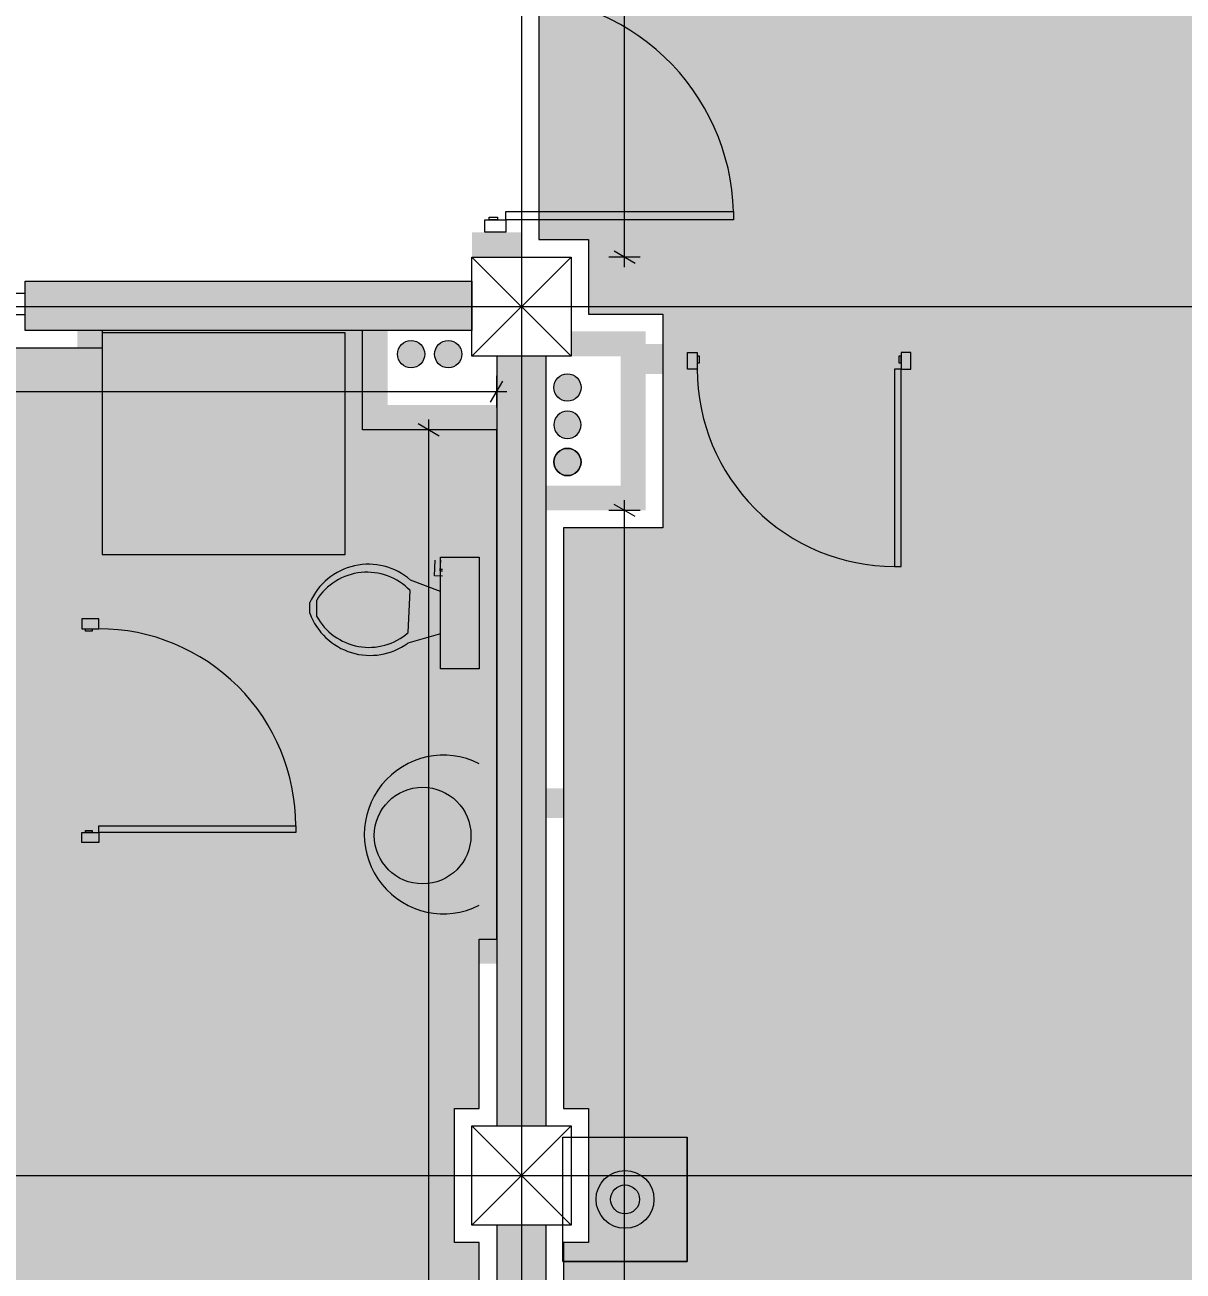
# Model space of a CAD drawing. Header units: millimetres. Extents: x 475616349 to 476941521, y 4620115302 to 4621446928.
# Drawn here: x 476509537 to 476514205, y 4620470825 to 4620475845 of the extents above; entities that cross this region are included whole.
import ezdxf

# ---------------------------------------------------------------- set-up
doc = ezdxf.new("R2010")
doc.units = ezdxf.units.MM
doc.header["$MEASUREMENT"] = 0
for name, color, linetype, lineweight in [('0_Pen_No__2_Pen_No__7_Pen_No__2_Pen_No__7', 7, 'Continuous', 0), ('0_Pen_No__7_Pen_No__7_Pen_No__7', 7, 'Continuous', 0), ('2D Drafting - General_Pen_No__1_Pen_No__7', 7, 'Continuous', 0), ('2D Drafting - General_Pen_No__1_Pen_No__7_Pen_No__7', 7, 'Continuous', 0), ('2D Drafting - General_Pen_No__250_Pen_No__2_Pen_No__7', 7, 'Continuous', 0), ('2D Drafting - General_Pen_No__250_Pen_No__7_Pen_No__250', 7, 'Continuous', 0), ('2D Drafting - General_Pen_No__250_Pen_No__7_Pen_No__7', 7, 'Continuous', 0), ('2D Drafting - General_Pen_No__7_Pen_No__7_Pen_No__7', 7, 'Continuous', 0), ('Doors_Pen_No__7_Pen_No__7_Pen_No__7', 7, 'Continuous', 0), ('G-Anno-Nplt_Pen_No__151', 151, 'Continuous', 0), ('G-Anno-Nplt_Pen_No__4', 7, 'Continuous', 0), ('New_0_Pen_No__7', 7, 'Continuous', 0), ('New_2D Drafting - General_Pen_No__250_Pen_No__7_Pen_No__7', 7, 'Continuous', 0), ('New_zoma_Pen_No__4', 7, 'Continuous', 0), ('New_zoma_Pen_No__7', 7, 'Continuous', 0), ('shaxtebi da milebi_Pen_No__1_Pen_No__1_Pen_No__1', 1, 'Continuous', 0), ('shaxtebi da milebi_Pen_No__1_Pen_No__1_Pen_No__5', 5, 'Continuous', 0), ('zoma_Pen_No__5_Pen_No__5', 5, 'Continuous', 0)]:
    doc.layers.add(name, color=color, linetype=linetype, lineweight=lineweight)
doc.layers.add('New_zoma', color=7, linetype='Continuous')
doc.layers.add('shaxtebi da milebi_Pen_No__1_Pen_No__1_Pen_No__252', color=7, linetype='Continuous', lineweight=0, true_color=0x666666)
doc.layers.add('shaxtebi da milebi_Pen_No__5_Pen_No__5_Pen_No__252', color=7, linetype='Continuous', lineweight=0, true_color=0x666666)
doc.styles.add('GENERATED_STYLE_1', font='arial.ttf')
doc.dimstyles.new('GENERATED_STYLE__19', dxfattribs={"dimtxt": 100, "dimasz": 64.421331, "dimexe": 0.18, "dimexo": 3, "dimgap": 0.09, "dimtad": 1, "dimlfac": 0.001, "dimzin": 0, "dimdsep": 46, "dimtxsty": 'GENERATED_STYLE_1', "dimblk": 'ARROWHEAD_2', "dimblk1": 'ARROWHEAD_2', "dimblk2": 'ARROWHEAD_2', "dimcen": 0.09, "dimclrd": 7, "dimclre": 7, "dimclrt": 7, "dimadec": 0, "dimazin": 0, "dimtfac": 1, "dimtdec": 4, "dimtmove": 0, "dimatfit": 3, "dimfxl": 1, "dimtolj": 1, "dimtzin": 0, "dimarcsym": 0})
doc.dimstyles.new('GENERATED_STYLE__35', dxfattribs={"dimtxt": 100, "dimasz": 64.421331, "dimexe": 0.18, "dimexo": 3, "dimgap": 0.09, "dimtad": 1, "dimtih": 1, "dimtoh": 1, "dimlfac": 0.001, "dimzin": 0, "dimdsep": 46, "dimtxsty": 'GENERATED_STYLE_1', "dimblk": 'ARROWHEAD_2', "dimblk1": 'ARROWHEAD_2', "dimblk2": 'ARROWHEAD_2', "dimcen": 0.09, "dimclrd": 7, "dimclre": 7, "dimclrt": 7, "dimadec": 0, "dimazin": 0, "dimtfac": 1, "dimtdec": 4, "dimtmove": 2, "dimatfit": 3, "dimfxl": 1, "dimtolj": 1, "dimtzin": 0, "dimarcsym": 0})

# ---------------------------------------------------------------- blocks, each defined once
blk = doc.blocks.new('*D1325', base_point=(476577134.1, 4620325125.7))
at = {"layer": 'New_zoma_Pen_No__4', "color": 7, "linetype": 'Continuous', "lineweight": 0, "transparency": 16777216}
for p, q in [((476511227.9, 4620474213.2), (476511100.8, 4620474213.2)), ((476511206.7, 4620474188.8), (476511122, 4620474237.7)), ((476511164.3, 4620474213.2), (476511164.3, 4620474254.7)), ((476511164.3, 4620466010), (476511164.3, 4620474213.2)), ((476511122, 4620466034.5), (476511206.7, 4620465985.5)), ((476511227.9, 4620466010), (476511100.8, 4620466010)), ((476511164.3, 4620465968.5), (476511164.3, 4620466010))]:
    blk.add_line(p, q, dxfattribs=at)
at = {"layer": 'New_zoma_Pen_No__7', "color": 7, "lineweight": 0, "transparency": 16777216, "insert": (476511144.3, 4620469978.6), "char_height": 100, "attachment_point": 7, "rotation": 90, "style": 'GENERATED_STYLE_1'}
blk.add_mtext('\\A1;{\\pql;\\fArial|b0|i0|c0|p34;8.20}', dxfattribs=at)
blk = doc.blocks.new('ARROWHEAD_2')
at = {"color": 0, "linetype": 'Continuous', "lineweight": 0}
for p, q in [((0, 0), (-1, 0)), ((-0.378, -0.655), (0.378, 0.655))]:
    blk.add_line(p, q, dxfattribs=at)
blk = doc.blocks.new('*D1326', base_point=(476577134.1, 4620325125.7))
at = {"layer": 'New_zoma_Pen_No__4', "color": 7, "linetype": 'Continuous', "lineweight": 0, "transparency": 16777216}
for p, q in [((476504738.4, 4620474304.2), (476504738.4, 4620474431.3)), ((476511438.4, 4620474304.2), (476511438.4, 4620474431.3)), ((476504696.9, 4620474367.8), (476504738.4, 4620474367.8)), ((476504762.8, 4620474410.1), (476504713.9, 4620474325.4)), ((476504738.4, 4620474367.8), (476511438.4, 4620474367.8)), ((476511413.9, 4620474325.4), (476511462.8, 4620474410.1)), ((476511438.4, 4620474367.8), (476511479.8, 4620474367.8))]:
    blk.add_line(p, q, dxfattribs=at)
at = {"layer": 'New_zoma_Pen_No__7', "color": 7, "lineweight": 0, "transparency": 16777216, "insert": (476508184.1, 4620474387.8), "char_height": 100, "attachment_point": 7, "style": 'GENERATED_STYLE_1'}
blk.add_mtext('\\A1;{\\pql;\\fArial|b0|i0|c0|p34;6.70}', dxfattribs=at)
blk = doc.blocks.new('*D1334', base_point=(476577134.1, 4620325125.7))
at = {"layer": 'New_zoma_Pen_No__4', "color": 7, "linetype": 'Continuous', "lineweight": 0, "transparency": 16777216}
for p, q in [((476511996.1, 4620473864.5), (476511911.4, 4620473913.4)), ((476511953.7, 4620473889), (476511953.7, 4620473930.4)), ((476512017.3, 4620473889), (476511890.2, 4620473889)), ((476511953.7, 4620466710), (476511953.7, 4620473889)), ((476511911.4, 4620466734.4), (476511996.1, 4620466685.5)), ((476512017.3, 4620466710), (476511890.2, 4620466710)), ((476511953.7, 4620466668.5), (476511953.7, 4620466710))]:
    blk.add_line(p, q, dxfattribs=at)
at = {"layer": 'New_zoma_Pen_No__7', "color": 7, "lineweight": 0, "transparency": 16777216, "insert": (476511933.7, 4620470166.4), "char_height": 100, "attachment_point": 7, "rotation": 90, "style": 'GENERATED_STYLE_1'}
blk.add_mtext('\\A1;{\\pql;\\fArial|b0|i0|c0|p34;7.18}', dxfattribs=at)
blk = doc.blocks.new('*D1341', base_point=(476577134.1, 4620325125.7))
at = {"layer": 'New_zoma_Pen_No__4', "color": 7, "linetype": 'Continuous', "lineweight": 0, "transparency": 16777216}
for p, q in [((476511953.7, 4620481610), (476511953.7, 4620481651.4)), ((476512017.3, 4620481610), (476511890.2, 4620481610)), ((476511996.1, 4620481585.5), (476511911.4, 4620481634.4)), ((476511953.7, 4620474910), (476511953.7, 4620481610)), ((476511911.4, 4620474934.4), (476511996.1, 4620474885.5)), ((476512017.3, 4620474910), (476511890.2, 4620474910)), ((476511953.7, 4620474868.5), (476511953.7, 4620474910))]:
    blk.add_line(p, q, dxfattribs=at)
at = {"layer": 'New_zoma_Pen_No__7', "color": 7, "lineweight": 0, "transparency": 16777216, "insert": (476511933.7, 4620478126.9), "char_height": 100, "attachment_point": 7, "rotation": 90, "style": 'GENERATED_STYLE_1'}
blk.add_mtext('\\A1;{\\pql;\\fArial|b0|i0|c0|p34;6.70}', dxfattribs=at)

msp = doc.modelspace()

# ---------------------------------------------------------------- hatches: boundary and pattern name
at = {"layer": '2D Drafting - General_Pen_No__250_Pen_No__2_Pen_No__7', "linetype": 'Continuous', "lineweight": 0}
for points in [[(476509848.328, 4620474613.233), (476509848.328, 4620473451.655), (476509748.604, 4620473451.655), (476509748.604, 4620474613.233)], [(476509748.604, 4620472551.655), (476509848.328, 4620472551.655), (476509848.328, 4620472161.319), (476509748.604, 4620472161.319)], [(476511498.18, 4620472063.196), (476511498.18, 4620472161.319), (476509308.701, 4620472161.319), (476509308.701, 4620472063.196)]]:
    msp.add_hatch(color=7, dxfattribs=at).paths.add_polyline_path(points)
at = {"layer": '2D Drafting - General_Pen_No__250_Pen_No__7_Pen_No__7', "linetype": 'Continuous', "lineweight": 0}
for points in [[(476511538.366, 4620475009.976), (476511538.366, 4620474909.976), (476511338.366, 4620474909.976), (476511338.366, 4620475009.976)], [(476509538.366, 4620474613.233), (476509538.366, 4620474813.233), (476511338.366, 4620474813.233), (476511338.366, 4620474613.233)], [(476510998.366, 4620474613.233), (476510898.178, 4620474613.233), (476510898.178, 4620474213.233), (476511438.366, 4620474213.233), (476511438.366, 4620474313.233), (476510998.366, 4620474313.233)], [(476511638.366, 4620473888.957), (476512038.366, 4620473888.957), (476512038.366, 4620474609.976), (476511738.366, 4620474609.976), (476511738.366, 4620474509.976), (476511938.366, 4620474509.976), (476511938.366, 4620473989.145), (476511638.366, 4620473989.145)], [(476511438.366, 4620471409.976), (476511638.366, 4620471409.976), (476511638.366, 4620474509.976), (476511438.366, 4620474509.976)], [(476511438.366, 4620464509.976), (476511638.366, 4620464509.976), (476511638.366, 4620471009.976), (476511438.366, 4620471009.976)]]:
    msp.add_hatch(color=7, dxfattribs=at).paths.add_polyline_path(points)
at = {"layer": 'G-Anno-Nplt_Pen_No__151', "linetype": 'Continuous', "lineweight": 0, "true_color": 0x1f2f3f}
for points in [[(476511808.366, 4620481339.975), (476511608.366, 4620481339.975), (476511608.366, 4620474979.976), (476511808.366, 4620474979.976), (476511808.366, 4620474679.976), (476512108.366, 4620474679.976), (476512108.366, 4620473818.957), (476511708.366, 4620473818.957), (476511708.366, 4620471479.975), (476511808.366, 4620471479.975), (476511808.366, 4620470939.976), (476511708.366, 4620470939.976), (476511708.366, 4620466779.918), (476515108.366, 4620466779.917), (476515108.366, 4620464379.917), (476517868.366, 4620464379.917), (476517868.366, 4620464880.106), (476518168.366, 4620464880.106), (476518168.366, 4620465279.976), (476518268.366, 4620465279.976), (476518268.366, 4620470939.976), (476518168.366, 4620470939.976), (476518168.366, 4620471479.976), (476518268.366, 4620471479.976), (476518268.366, 4620472767.267), (476518338.366, 4620472767.267), (476518338.366, 4620474509.976), (476518238.366, 4620474509.976), (476518238.366, 4620474759.976), (476517938.366, 4620474759.976), (476517938.366, 4620475780.994), (476518338.366, 4620475780.994), (476518338.366, 4620476383.246), (476518268.366, 4620476383.246), (476518268.366, 4620480439.979), (476514768.366, 4620480439.979), (476514768.366, 4620481539.976), (476511808.366, 4620481539.976)], [(476504908.366, 4620470939.976), (476504808.366, 4620470939.976), (476504808.366, 4620466079.976), (476511368.366, 4620466079.976), (476511368.366, 4620470939.976), (476511268.366, 4620470939.976), (476511268.366, 4620471479.976), (476511368.366, 4620471479.976), (476511368.366, 4620472161.319), (476511438.366, 4620472161.319), (476511438.366, 4620474213.233), (476510898.178, 4620474213.233), (476510898.178, 4620474613.233), (476509848.328, 4620474613.233), (476509848.328, 4620474543.233), (476505648.554, 4620474543.233), (476505648.554, 4620474143.233), (476504808.366, 4620474143.233), (476504808.366, 4620471479.976), (476504908.366, 4620471479.976)]]:
    msp.add_hatch(color=169, dxfattribs=at).paths.add_polyline_path(points)
at = {"layer": 'New_2D Drafting - General_Pen_No__250_Pen_No__7_Pen_No__7', "linetype": 'Continuous', "lineweight": 0}
for points in [[(476511638.366, 4620472649.749), (476513356.487, 4620472649.749), (476513356.487, 4620472769.171), (476513356.487, 4620474439.171), (476513356.487, 4620474559.624), (476513107.619, 4620474559.624), (476513107.619, 4620474439.171), (476513237.135, 4620474439.171), (476513237.135, 4620472769.171), (476511638.366, 4620472769.171)], [(476512207.619, 4620474559.624), (476512038.366, 4620474559.624), (476512038.366, 4620474439.171), (476512207.619, 4620474439.171)]]:
    msp.add_hatch(color=7, dxfattribs=at).paths.add_polyline_path(points)
at = {"layer": 'shaxtebi da milebi_Pen_No__1_Pen_No__1_Pen_No__1', "linetype": 'Continuous', "lineweight": 0}
for points in [[(476511188.366, 4620474518.234, 1), (476511298.366, 4620474518.234, 1)], [(476511723.366, 4620474329.145, 1), (476511723.366, 4620474439.145, 1)]]:
    msp.add_hatch(color=1, dxfattribs=at).paths.add_polyline_path(points)
at = {"layer": 'shaxtebi da milebi_Pen_No__1_Pen_No__1_Pen_No__252', "linetype": 'Continuous', "lineweight": 0, "true_color": 0x666666}
msp.add_hatch(color=251, dxfattribs=at).paths.add_polyline_path([(476511723.366, 4620474029.145, 1), (476511723.366, 4620474139.145, 1)])
at = {"layer": 'shaxtebi da milebi_Pen_No__1_Pen_No__1_Pen_No__5', "linetype": 'Continuous', "lineweight": 0}
msp.add_hatch(color=5, dxfattribs=at).paths.add_polyline_path([(476511723.366, 4620474179.145, 1), (476511723.366, 4620474289.145, 1)])
at = {"layer": 'shaxtebi da milebi_Pen_No__5_Pen_No__5_Pen_No__252', "linetype": 'Continuous', "lineweight": 0, "true_color": 0x666666}
msp.add_hatch(color=251, dxfattribs=at).paths.add_polyline_path([(476511038.366, 4620474518.234, -1), (476511148.366, 4620474518.234, -1)])

# ---------------------------------------------------------------- linework, layer by layer
at = {"layer": '0_Pen_No__2_Pen_No__7_Pen_No__2_Pen_No__7', "color": 7, "linetype": 'Continuous', "lineweight": 0, "flags": 128}
msp.add_lwpolyline([(476510828.178, 4620474604.484), (476509848.328, 4620474604.484), (476509848.328, 4620473711.487), (476510828.178, 4620473711.487)], close=True, dxfattribs=at)
at = {"layer": '0_Pen_No__7_Pen_No__7_Pen_No__7', "color": 7, "linetype": 'Continuous', "lineweight": 0}
for p, q in [((476511187.581, 4620473625.702), (476511190.361, 4620473689.293)), ((476511211.558, 4620473688.366), (476511209.705, 4620473645.972)), ((476511212.324, 4620473562.356), (476511091.269, 4620473608.675)), ((476511219.377, 4620473624.312), (476511187.581, 4620473625.702)), ((476511209.705, 4620473645.972), (476511220.303, 4620473645.509)), ((476511220.528, 4620473650.641), (476511209.929, 4620473651.105)), ((476511082.002, 4620473396.706), (476511089.415, 4620473566.281)), ((476511212.324, 4620473392.447), (476511080.149, 4620473354.312))]:
    msp.add_line(p, q, dxfattribs=at)
at = {"layer": '0_Pen_No__7_Pen_No__7_Pen_No__7', "color": 7, "linetype": 'Continuous', "lineweight": 0, "flags": 128}
msp.add_lwpolyline([(476511368.366, 4620473700.949), (476511368.366, 4620473250.512), (476511212.324, 4620473250.512), (476511212.324, 4620473700.949)], close=True, dxfattribs=at)
for points in [[(476510685.563, 4620473475.095), (476510685.563, 4620473518.186)], [(476510712.862, 4620473462.882), (476510712.862, 4620473528.043)]]:
    msp.add_lwpolyline(points, dxfattribs=at)
at = {"layer": '0_Pen_No__7_Pen_No__7_Pen_No__7', "color": 7, "linetype": 'Continuous', "lineweight": 0}
msp.add_circle((476511139.865, 4620472579.209), 194.708, dxfattribs=at)
for centre, radius, start, end in [((476510921.764, 4620473413.914), 258.192, 48.965915, 156.180808), ((476510916.111, 4620473399.711), 240.373, 43.864539, 147.731715), ((476510928.287, 4620473563.121), 258.193, 199.933538, 306.027522), ((476510923.896, 4620473577.762), 240.373, 208.549825, 311.128904), ((476511224.35, 4620472583.525), 319.521, 63.209891, 296.790126)]:
    msp.add_arc(centre, radius, start, end, dxfattribs=at)
at = {"layer": '2D Drafting - General_Pen_No__1_Pen_No__7', "color": 7, "linetype": 'Continuous', "lineweight": 0}
for p, q in [((476511338.366, 4620474509.976), (476511738.366, 4620474909.976)), ((476511738.366, 4620474509.976), (476511338.366, 4620474909.976)), ((476511338.366, 4620471009.976), (476511738.366, 4620471409.976)), ((476511738.366, 4620471009.976), (476511338.366, 4620471409.976))]:
    msp.add_line(p, q, dxfattribs=at)
at = {"layer": '2D Drafting - General_Pen_No__1_Pen_No__7', "color": 7, "linetype": 'Continuous', "lineweight": 0, "flags": 128}
for points in [[(476511738.366, 4620474509.976), (476511338.366, 4620474509.976), (476511338.366, 4620474909.976), (476511738.366, 4620474909.976)], [(476511738.366, 4620471009.976), (476511338.366, 4620471009.976), (476511338.366, 4620471409.976), (476511738.366, 4620471409.976)]]:
    msp.add_lwpolyline(points, close=True, dxfattribs=at)
at = {"layer": '2D Drafting - General_Pen_No__1_Pen_No__7_Pen_No__7', "color": 7, "linetype": 'Continuous', "lineweight": 0}
msp.add_arc((476511500.118, 4620475067.698), 893.239, 1.603806, 91.603806, dxfattribs=at)
at = {"layer": '2D Drafting - General_Pen_No__250_Pen_No__7_Pen_No__250', "color": 7, "linetype": 'Continuous', "lineweight": 0, "flags": 128}
for points in [[(476511438.366, 4620471409.976), (476511638.366, 4620471409.976), (476511638.366, 4620474509.976), (476511438.366, 4620474509.976)], [(476511438.366, 4620464509.976), (476511638.366, 4620464509.976), (476511638.366, 4620471009.976), (476511438.366, 4620471009.976)]]:
    msp.add_lwpolyline(points, close=True, dxfattribs=at)
at = {"layer": '2D Drafting - General_Pen_No__250_Pen_No__7_Pen_No__7', "color": 7, "linetype": 'Continuous', "lineweight": 0, "flags": 128}
msp.add_lwpolyline([(476509538.366, 4620474613.233), (476509538.366, 4620474813.233), (476511338.366, 4620474813.233), (476511338.366, 4620474613.233)], close=True, dxfattribs=at)
at = {"layer": '2D Drafting - General_Pen_No__7_Pen_No__7_Pen_No__7', "color": 7, "linetype": 'Continuous', "lineweight": 0}
for centre, start, end in [((476513041.443, 4620474457.618), 179.999802, 270.001484), ((476509834.354, 4620472617.833), 359.999992, 90.001673)]:
    msp.add_arc(centre, 794.311, start, end, dxfattribs=at)
at = {"layer": 'Doors_Pen_No__7_Pen_No__7_Pen_No__7', "color": 7, "linetype": 'Continuous', "lineweight": 0, "flags": 128}
for points in [[(476511408.452, 4620475059.365), (476511408.452, 4620475070.476), (476511441.785, 4620475070.476), (476511441.785, 4620475059.365)], [(476511475.118, 4620475059.365), (476511475.118, 4620475092.698), (476512393.007, 4620475092.698), (476512393.007, 4620475059.365)], [(476511390.452, 4620475009.976), (476511390.452, 4620475059.365), (476511475.118, 4620475059.365), (476511475.118, 4620475009.976)], [(476509538.366, 4620474762.733), (476509488.977, 4620474762.733), (476509488.977, 4620474678.066), (476509538.366, 4620474678.066)], [(476512207.619, 4620474525.353), (476512247.13, 4620474525.354), (476512247.132, 4620474457.621), (476512207.621, 4620474457.62)], [(476513107.619, 4620474525.353), (476513068.108, 4620474525.352), (476513068.109, 4620474457.619), (476513107.621, 4620474457.62)], [(476512256.019, 4620474510.954), (476512247.13, 4620474510.954), (476512247.131, 4620474484.288), (476512256.02, 4620474484.288)], [(476513068.108, 4620474510.952), (476513059.219, 4620474510.952), (476513059.22, 4620474484.285), (476513068.109, 4620474484.285)], [(476513068.109, 4620474457.619), (476513041.443, 4620474457.618), (476513041.463, 4620473663.307), (476513068.13, 4620473663.308)], [(476509766.597, 4620473451.655), (476509766.597, 4620473412.144), (476509834.331, 4620473412.144), (476509834.331, 4620473451.655)], [(476509780.997, 4620473403.255), (476509780.997, 4620473412.144), (476509807.664, 4620473412.144), (476509807.664, 4620473403.255)], [(476509834.354, 4620472591.166), (476509834.354, 4620472617.833), (476510628.665, 4620472617.833), (476510628.665, 4620472591.166)], [(476509766.62, 4620472551.655), (476509766.62, 4620472591.166), (476509834.354, 4620472591.166), (476509834.354, 4620472551.655)], [(476509781.02, 4620472591.166), (476509781.02, 4620472600.055), (476509807.687, 4620472600.055), (476509807.687, 4620472591.166)]]:
    msp.add_lwpolyline(points, close=True, dxfattribs=at)
at = {"layer": 'G-Anno-Nplt_Pen_No__4', "color": 7, "linetype": 'Continuous', "lineweight": 0, "flags": 128}
msp.add_lwpolyline([(476514768.366, 4620481539.976), (476511808.366, 4620481539.976), (476511808.366, 4620481339.975), (476511608.366, 4620481339.975), (476511608.366, 4620474979.976), (476511808.366, 4620474979.976), (476511808.366, 4620474679.976), (476512108.366, 4620474679.976), (476512108.366, 4620473818.957), (476511708.366, 4620473818.957), (476511708.366, 4620471479.975), (476511808.366, 4620471479.975), (476511808.366, 4620470939.976), (476511708.366, 4620470939.976), (476511708.366, 4620466779.918), (476515108.366, 4620466779.917)], dxfattribs=at)
msp.add_lwpolyline([(476504908.366, 4620470939.976), (476504808.366, 4620470939.976), (476504808.366, 4620466079.976), (476511368.366, 4620466079.976), (476511368.366, 4620470939.976), (476511268.366, 4620470939.976), (476511268.366, 4620471479.976), (476511368.366, 4620471479.976), (476511368.366, 4620472161.319), (476511438.366, 4620472161.319), (476511438.366, 4620474213.233), (476510898.178, 4620474213.233), (476510898.178, 4620474613.233), (476509848.328, 4620474613.233), (476509848.328, 4620474543.233), (476505648.554, 4620474543.233), (476505648.554, 4620474143.233), (476504808.366, 4620474143.233), (476504808.366, 4620471479.976), (476504908.366, 4620471479.976)], close=True, dxfattribs=at)
at = {"layer": 'New_0_Pen_No__7', "color": 7, "linetype": 'Continuous', "lineweight": 0}
for p, q in [((476512205.649, 4620470863.505), (476512205.649, 4620471363.505)), ((476511705.649, 4620470863.505), (476512205.649, 4620470863.505))]:
    msp.add_line(p, q, dxfattribs=at)
msp.add_lwpolyline([(476512205.649, 4620470863.505), (476511705.649, 4620470863.505), (476511705.649, 4620471363.505), (476512205.649, 4620471363.505)], close=True, dxfattribs=at)
for radius in [116.667, 58.333]:
    msp.add_circle((476511955.649, 4620471113.505), radius, dxfattribs=at)
at = {"layer": 'shaxtebi da milebi_Pen_No__1_Pen_No__1_Pen_No__1', "color": 1, "linetype": 'Continuous', "lineweight": 0, "flags": 128}
for points in [[(476511188.366, 4620474518.234, -1), (476511298.366, 4620474518.234, -1)], [(476511723.366, 4620474329.145, -1), (476511723.366, 4620474439.145, -1)]]:
    msp.add_lwpolyline(points, format="xyb", close=True, dxfattribs=at)
at = {"layer": 'shaxtebi da milebi_Pen_No__1_Pen_No__1_Pen_No__252', "color": 251, "linetype": 'Continuous', "lineweight": 0, "true_color": 0x666666, "flags": 128}
for points in [[(476511723.366, 4620474029.145, 1), (476511723.366, 4620474139.145, 1)], [(476511723.366, 4620474029.145, -1), (476511723.366, 4620474139.145, -1)]]:
    msp.add_lwpolyline(points, format="xyb", close=True, dxfattribs=at)
at = {"layer": 'shaxtebi da milebi_Pen_No__1_Pen_No__1_Pen_No__5', "color": 5, "linetype": 'Continuous', "lineweight": 0, "flags": 128}
msp.add_lwpolyline([(476511723.366, 4620474179.145, 1), (476511723.366, 4620474289.145, 1)], format="xyb", close=True, dxfattribs=at)
at = {"layer": 'shaxtebi da milebi_Pen_No__5_Pen_No__5_Pen_No__252', "color": 251, "linetype": 'Continuous', "lineweight": 0, "true_color": 0x666666, "flags": 128}
msp.add_lwpolyline([(476511038.366, 4620474518.234, -1), (476511148.366, 4620474518.234, -1)], format="xyb", close=True, dxfattribs=at)
at = {"layer": 'zoma_Pen_No__5_Pen_No__5', "color": 5, "linetype": 'Continuous', "lineweight": 0}
for p, q in [((476511538.366, 4620485319.573), (476511538.366, 4620460608.767)), ((476493657.815, 4620474709.976), (476543544.196, 4620474709.976)), ((476493657.815, 4620474709.976), (476543544.196, 4620474709.976)), ((476493657.815, 4620471209.976), (476543544.196, 4620471209.976)), ((476493657.815, 4620471209.976), (476543544.196, 4620471209.976))]:
    msp.add_line(p, q, dxfattribs=at)

# ---------------------------------------------------------------- dimensions: what is measured, and where the dimension line sits
at = {"layer": 'New_zoma', "color": 7, "linetype": 'Continuous', "lineweight": 0}
for base, p1, p2, picture, middle in [((476511953.738, 4620481609.976), (476511738.366, 4620474909.976), (476511738.366, 4620481609.976), '*D1341', (476511883.738, 4620478256.829)), ((476511164.334, 4620474213.233), (476511438.366, 4620466009.987), (476511438.366, 4620474213.233), '*D1325', (476511094.334, 4620470108.464)), ((476511953.738, 4620473888.957), (476511638.366, 4620466709.976), (476512038.366, 4620473888.957), '*D1334', (476511883.738, 4620470296.32))]:
    dim = msp.add_linear_dim(base=base, p1=p1, p2=p2, angle=90, dimstyle='GENERATED_STYLE__19', dxfattribs=at)
    dim.commit()
    dim.dimension.update_dxf_attribs({"geometry": picture, "text_midpoint": middle, "dimtype": 160, "text_rotation": 90})
dim = msp.add_linear_dim(base=(476511438.366, 4620474367.758), p1=(476504738.366, 4620474509.976), p2=(476511438.366, 4620474509.976), dimstyle='GENERATED_STYLE__35', dxfattribs=at)
dim.commit()
dim.dimension.update_dxf_attribs({"geometry": '*D1326', "text_midpoint": (476508314.029, 4620474437.758), "dimtype": 160})

doc.saveas('drawing.dxf')
